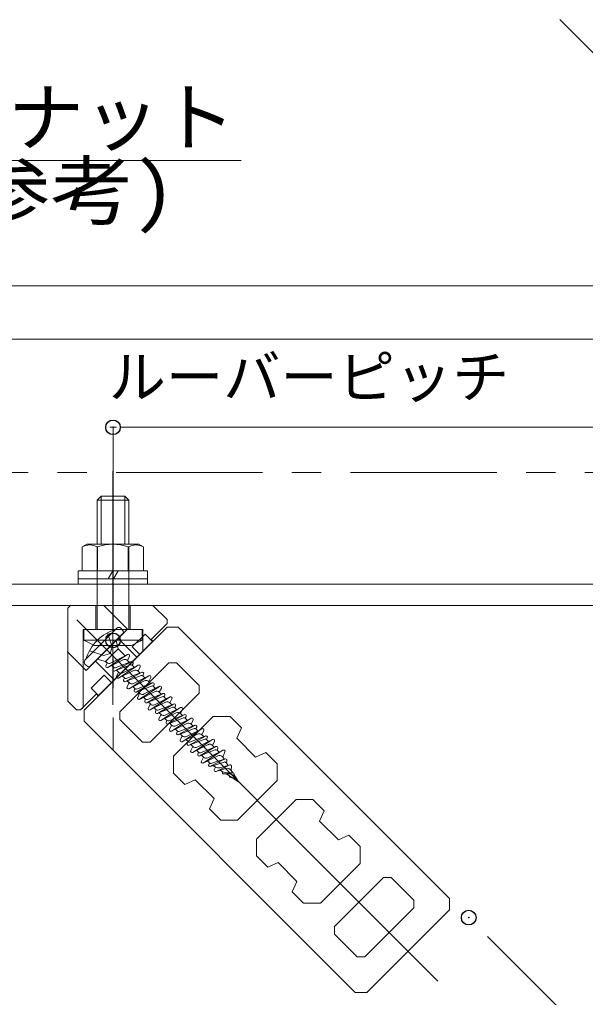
# Model space of a CAD drawing. Units: millimetres, scale not verified. Extents: x -1200 to 1200, y -500 to 500.
# Drawn here: x 425.27 to 446.52, y -412.58 to -375.87 of the extents above; entities that cross this region are included whole.
import ezdxf
from ezdxf.enums import TextEntityAlignment as Align

# ---------------------------------------------------------------- set-up
doc = ezdxf.new("R2010")
doc.units = ezdxf.units.MM
doc.header["$LTSCALE"] = 1.1
doc.header["$PDMODE"] = 32
doc.header["$PDSIZE"] = 0.55
doc.linetypes.add('CHAIN1', pattern=[8, 5, -1, 1, -1])
for name, color, linetype, lineweight in [('0-0_一般', 7, 'Continuous', 9), ('0-1_0', 7, 'Continuous', 9), ('0-3_寸法', 7, 'Continuous', 9), ('0-4_ルーバー', 7, 'Continuous', 9), ('0-7_ストリンガー', 7, 'Continuous', 9), ('0-9_傾斜ピース', 7, 'Continuous', 9), ('0-B_文字', 7, 'Continuous', 9)]:
    doc.layers.add(name, color=color, linetype=linetype, lineweight=lineweight)
doc.layers.add('0-A_Defpoints', color=7, linetype='Continuous')
doc.styles.add('Osaka', font='')
doc.styles.add('ＭＳ ゴシック', font='')
doc.styles.get('Osaka').set_extended_font_data('Osaka')
doc.styles.get('ＭＳ ゴシック').set_extended_font_data('MS Gothic')

# ---------------------------------------------------------------- blocks, each defined once
blk = doc.blocks.new('グループ-12-1')
at = {"layer": '0-4_ルーバー'}
for points in [[(126942.39, 167205.18), (126942.39, 167194.64), (127196.95, 166940.08), (127207.63, 166940.08), (127285.34, 167017.79), (127285.34, 167028.47), (127030.78, 167283.03), (127020.24, 167283.03)], [(127050.23, 167221.15), (127004.27, 167175.19), (126997.2, 167175.19), (126975.98, 167196.4), (126975.98, 167203.48), (127021.94, 167249.44), (127029.01, 167249.44), (127050.23, 167228.22)], [(127063.49, 167199.05), (127079.4, 167199.05), (127090.01, 167188.44), (127085.59, 167178.72), (127103.27, 167161.04), (127112.99, 167165.46), (127123.6, 167154.85), (127123.6, 167138.94), (127086.48, 167101.82), (127070.57, 167101.82), (127059.96, 167112.43), (127064.38, 167122.15), (127046.7, 167139.83), (127036.98, 167135.41), (127026.37, 167146.02), (127026.37, 167161.93)], [(127190.79, 167087.67), (127201.39, 167077.06), (127201.4, 167061.15), (127164.27, 167024.02), (127148.36, 167024.02), (127137.75, 167034.63), (127142.17, 167044.36), (127124.49, 167062.04), (127114.77, 167057.62), (127104.16, 167068.22), (127104.16, 167084.14), (127141.28, 167121.26), (127157.19, 167121.26), (127167.8, 167110.65), (127163.38, 167100.93), (127181.06, 167083.25)], [(127230.57, 167047.89), (127251.78, 167026.67), (127251.78, 167019.6), (127205.82, 166973.64), (127198.75, 166973.64), (127177.53, 166994.85), (127177.53, 167001.92), (127223.49, 167047.89)]]:
    blk.add_lwpolyline(points, close=True, dxfattribs=at)
blk = doc.blocks.new('グループ-103-1')
at = {"layer": '0-7_ストリンガー'}
for p, q in [((127917.39, 167553.33), (122792.39, 167553.33)), ((127917.39, 167323.33), (122792.39, 167323.33)), ((127917.39, 167303.33), (122792.39, 167303.33))]:
    blk.add_line(p, q, dxfattribs=at)
blk = doc.blocks.new('グループ-285-1')
at = {"layer": '0-9_傾斜ピース'}
for p, q in [((126980.69, 167360.83), (126980.69, 167405.83)), ((126954.44, 167360.83), (126954.44, 167402.08)), ((126984.44, 167402.08), (126954.44, 167402.08)), ((126984.44, 167360.83), (126984.44, 167402.08)), ((126954.44, 167358.52), (126954.44, 167280.66)), ((126984.44, 167358.71), (126984.44, 167280.83))]:
    blk.add_line(p, q, dxfattribs=at)
for points in [[(126958.19, 167360.83), (126958.19, 167405.83), (126954.44, 167402.08)], [(126958.19, 167405.83), (126980.69, 167405.83), (126984.44, 167402.08)]]:
    blk.add_lwpolyline(points, dxfattribs=at)
for points in [[(126996.94, 167270.83), (126941.94, 167270.83), (126941.94, 167280.83), (126996.94, 167280.83)], [(126996.94, 167270.83), (126941.94, 167270.83), (126951.94, 167265.83), (126986.94, 167265.83)]]:
    blk.add_lwpolyline(points, close=True, dxfattribs=at)
blk = doc.blocks.new('グループ-286-1')
at = {"layer": '0-9_傾斜ピース'}
for p, q in [((126940.39, 167358.31), (126944.76, 167360.83)), ((126940.39, 167335.83), (126940.39, 167358.31)), ((126944.76, 167360.83), (126993.76, 167360.83)), ((126954.82, 167335.83), (126954.82, 167358.31)), ((126983.69, 167335.83), (126983.69, 167358.31)), ((127001.76, 167335.83), (126936.76, 167335.83)), ((126936.76, 167323.33), (126936.76, 167335.83)), ((126969.26, 167335.83), (126964.93, 167328.33)), ((126974.26, 167335.83), (126969.93, 167328.33)), ((127001.76, 167323.33), (127001.76, 167335.83)), ((127001.76, 167328.33), (126936.76, 167328.33)), ((127001.76, 167323.33), (126936.76, 167323.33))]:
    blk.add_line(p, q, dxfattribs=at)
blk.add_lwpolyline([(126998.12, 167335.83), (126998.12, 167358.31), (126993.76, 167360.83)], dxfattribs=at)
for centre, radius, start, end in [((126947.61, 167345.81), 14.43, 60.00001, 119.99999), ((126969.26, 167318.26), 42.57, 70.18087, 109.81913), ((126990.91, 167345.81), 14.43, 60.00001, 119.99999)]:
    blk.add_arc(centre, radius, start, end, dxfattribs=at)
blk = doc.blocks.new('グループ-287-1')
at = {"layer": '0-9_傾斜ピース'}
blk.add_line((126969.44, 167429.37), (126969.44, 167210), dxfattribs=at)
for name in ['グループ-285-1', 'グループ-286-1']:
    blk.add_blockref(name, (0, 0), dxfattribs=at)
blk = doc.blocks.new('グループ-288-1')
at = {"layer": '0-9_傾斜ピース'}
for p, q in [((126926.94, 167300.83), (126929.44, 167303.33)), ((127006.94, 167303.33), (126929.44, 167303.33)), ((126983.05, 167281.26), (126960.98, 167303.33)), ((126926.94, 167300.83), (126926.94, 167213.62)), ((126982.75, 167280.96), (126944.16, 167242.37)), ((126999.55, 167276.54), (127006.62, 167269.47)), ((126991.89, 167254.74), (126974.21, 167272.42)), ((127006.91, 167269.77), (127005.15, 167271.54)), ((126944.16, 167242.37), (126926.48, 167260.05)), ((126944.16, 167242.37), (126926.94, 167259.59)), ((126970.68, 167233.53), (126953, 167251.21)), ((126948.88, 167225.87), (126961, 167237.99)), ((126968.07, 167230.92), (126961, 167237.99)), ((126948.88, 167225.87), (126955.95, 167218.8)), ((126926.94, 167213.62), (126935.32, 167205.25))]:
    blk.add_line(p, q, dxfattribs=at)
for points in [[(127005.15, 167271.54), (127020.17, 167286.56), (127020.17, 167290.1), (127006.94, 167303.33)], [(126999.55, 167276.54), (126987.43, 167264.42), (126994.5, 167257.35)], [(126953.88, 167220.27), (126955.65, 167218.5), (127006.91, 167269.77)], [(126953.88, 167220.27), (126938.86, 167205.25), (126935.32, 167205.25)]]:
    blk.add_lwpolyline(points, dxfattribs=at)
blk = doc.blocks.new('グループ-289-1')
at = {"layer": '0-9_傾斜ピース'}
for p, q in [((126926.94, 167300.83), (126929.44, 167303.33)), ((126953.19, 167303.33), (126929.44, 167303.33)), ((126953.19, 167303.33), (126953.19, 167280.83)), ((126985.69, 167280.83), (126985.69, 167303.33)), ((127006.94, 167303.33), (126985.69, 167303.33)), ((126926.94, 167300.83), (126926.94, 167213.62)), ((126941.32, 167280.83), (126941.32, 167207.71)), ((126953.19, 167280.83), (126941.32, 167280.83)), ((126997.57, 167280.83), (126985.69, 167280.83)), ((126997.57, 167260.42), (126997.57, 167280.83)), ((126997.57, 167260.42), (127006.91, 167269.77)), ((127006.91, 167269.77), (127005.15, 167271.54)), ((126926.94, 167213.62), (126935.32, 167205.25)), ((126938.86, 167205.25), (126935.32, 167205.25)), ((126938.86, 167205.25), (126941.32, 167207.71))]:
    blk.add_line(p, q, dxfattribs=at)
blk.add_lwpolyline([(127005.15, 167271.54), (127020.17, 167286.56), (127020.17, 167290.1), (127006.94, 167303.33)], dxfattribs=at)
blk = doc.blocks.new('グループ-290-1')
at = {"layer": '0-9_傾斜ピース'}
for name in ['グループ-288-1', 'グループ-289-1']:
    blk.add_blockref(name, (0, 0), dxfattribs=at)
blk = doc.blocks.new('グループ-291-1')
at = {"layer": '0-9_傾斜ピース'}
for p, q in [((126973.18, 167282), (126943.13, 167251.94)), ((126978.48, 167276.69), (126948.43, 167246.64)), ((126964.33, 167277.77), (126968.79, 167264.43)), ((126976.72, 167282), (126978.48, 167280.23)), ((126972.3, 167270.51), (126974.42, 167262.58)), ((126947.36, 167260.8), (126960.69, 167256.33)), ((126960.69, 167256.33), (126966.89, 167258.23)), ((126983.15, 167257.31), (126964.58, 167245.21)), ((126966.54, 167249.01), (126983.27, 167257.38)), ((126968.79, 167264.43), (126966.89, 167258.23)), ((126944.9, 167246.64), (126943.13, 167248.41)), ((126954.62, 167252.83), (126962.54, 167250.71)), ((126963.33, 167249.91), (126962.54, 167250.71)), ((126963.94, 167249.47), (126962.73, 167246.79)), ((126964.46, 167245.13), (126979.04, 167252.43)), ((126968.35, 167247.08), (126970.16, 167245.28)), ((126971.1, 167241.88), (126985.78, 167247.64)), ((126986.42, 167250.6), (126971.26, 167241.96)), ((126971.75, 167244.86), (126986.59, 167250.68)), ((126993.11, 167247.35), (126974.55, 167235.24)), ((126978.81, 167240.21), (126993.24, 167247.42)), ((126983.03, 167251.79), (126984.97, 167255.68)), ((126983.03, 167251.79), (126984.82, 167249.99)), ((126987.54, 167247.27), (126988.23, 167249.04)), ((126987.54, 167247.27), (126989.34, 167245.47)), ((126970.16, 167245.28), (126969.46, 167243.51)), ((126974.54, 167240.9), (126972.7, 167236.83)), ((126972.86, 167242.57), (126974.54, 167240.9)), ((126972.87, 167242.56), (126974.67, 167240.76)), ((126974.42, 167235.17), (126989.01, 167242.47)), ((126996.39, 167240.63), (126981.23, 167231.99)), ((126981.88, 167234.95), (126996.56, 167240.71)), ((126992.45, 167242.36), (126994.79, 167240.02)), ((126992.99, 167241.82), (126994.94, 167245.72)), ((126997.51, 167237.3), (126998.2, 167239.07)), ((126978.32, 167237.12), (126980.12, 167235.32)), ((126980.12, 167235.32), (126979.43, 167233.55)), ((126981.07, 167231.91), (126995.75, 167237.67)), ((126984.51, 167230.93), (126982.67, 167226.86)), ((126982.83, 167232.6), (126984.51, 167230.93)), ((126982.83, 167232.6), (126984.64, 167230.8)), ((126984.39, 167225.2), (126998.98, 167232.5)), ((127003.08, 167237.38), (126984.52, 167225.27)), ((126988.78, 167230.24), (127003.21, 167237.45)), ((127006.33, 167230.69), (126991.17, 167222.05)), ((126991.5, 167224.89), (127006.5, 167230.77)), ((126997.51, 167237.3), (126999.31, 167235.5)), ((127002.39, 167232.42), (127004.73, 167230.08)), ((127002.96, 167231.85), (127004.91, 167235.75)), ((127007.45, 167227.36), (127008.14, 167229.13)), ((126988.29, 167227.15), (126990.09, 167225.35)), ((126990.09, 167225.35), (126989.4, 167223.58)), ((126991.01, 167221.97), (127005.69, 167227.73)), ((126994.45, 167220.99), (126992.61, 167216.92)), ((126992.77, 167222.66), (126994.45, 167220.99)), ((126992.81, 167222.63), (126994.61, 167220.83)), ((126994.33, 167215.26), (127008.92, 167222.56)), ((127013.02, 167227.44), (126994.46, 167215.33)), ((126998.72, 167220.3), (127013.15, 167227.51)), ((127016.3, 167220.72), (127001.14, 167212.08)), ((127001.79, 167215.04), (127016.47, 167220.8)), ((127007.45, 167227.36), (127009.25, 167225.56)), ((127012.9, 167221.91), (127014.85, 167225.81)), ((127012.9, 167221.91), (127014.7, 167220.11)), ((126998.23, 167217.21), (127000.03, 167215.41)), ((127000.03, 167215.41), (126999.33, 167213.64)), ((127000.98, 167212), (127015.66, 167217.76)), ((127004.55, 167210.89), (127002.6, 167206.99)), ((127002.74, 167212.69), (127004.55, 167210.89)), ((127004.3, 167205.29), (127018.89, 167212.59)), ((127022.99, 167217.47), (127004.43, 167205.36)), ((127008.53, 167210.24), (127023.12, 167217.54)), ((127026.27, 167210.75), (127011.11, 167202.11)), ((127011.76, 167205.07), (127026.44, 167210.83)), ((127017.42, 167217.39), (127018.11, 167219.16)), ((127017.42, 167217.39), (127019.22, 167215.59)), ((127022.87, 167211.94), (127024.82, 167215.84)), ((127022.87, 167211.94), (127024.67, 167210.14)), ((127008.2, 167207.24), (127010, 167205.44)), ((127010, 167205.44), (127009.31, 167203.67)), ((127010.95, 167202.03), (127025.63, 167207.79)), ((127012.71, 167202.72), (127014.52, 167200.92)), ((127014.27, 167195.32), (127028.86, 167202.62)), ((127032.96, 167207.5), (127014.4, 167195.39)), ((127018.5, 167200.27), (127033.09, 167207.57)), ((127027.39, 167207.42), (127028.08, 167209.19)), ((127027.39, 167207.42), (127029.19, 167205.62)), ((127032.84, 167201.97), (127034.79, 167205.87)), ((127032.84, 167201.97), (127034.64, 167200.17)), ((127014.52, 167200.92), (127012.57, 167197.02)), ((127018.17, 167197.27), (127019.97, 167195.47)), ((127019.97, 167195.47), (127019.28, 167193.7)), ((127020.92, 167192.06), (127035.6, 167197.82)), ((127036.24, 167200.78), (127021.08, 167192.14)), ((127021.73, 167195.1), (127036.41, 167200.86)), ((127022.69, 167192.75), (127024.49, 167190.95)), ((127024.24, 167185.35), (127038.83, 167192.65)), ((127042.93, 167197.53), (127024.37, 167185.42)), ((127028.47, 167190.3), (127043.06, 167197.6)), ((127037.36, 167197.45), (127038.05, 167199.22)), ((127037.36, 167197.45), (127039.16, 167195.65)), ((127042.81, 167192), (127044.76, 167195.9)), ((127042.81, 167192), (127044.61, 167190.2)), ((127024.49, 167190.95), (127022.54, 167187.05)), ((127028.14, 167187.3), (127029.94, 167185.5)), ((127029.94, 167185.5), (127029.25, 167183.73)), ((127030.89, 167182.09), (127045.57, 167187.85)), ((127046.21, 167190.81), (127031.05, 167182.17)), ((127031.7, 167185.13), (127046.38, 167190.89)), ((127052.9, 167187.56), (127034.34, 167175.45)), ((127038.44, 167180.33), (127053.03, 167187.63)), ((127047.33, 167187.48), (127048.02, 167189.25)), ((127047.33, 167187.48), (127049.13, 167185.68)), ((127052.78, 167182.03), (127054.73, 167185.93)), ((127034.46, 167180.98), (127032.51, 167177.08)), ((127032.66, 167182.78), (127034.46, 167180.98)), ((127034.21, 167175.38), (127048.8, 167182.68)), ((127038.11, 167177.33), (127039.91, 167175.53)), ((127039.91, 167175.53), (127039.22, 167173.76)), ((127040.86, 167172.12), (127055.54, 167177.88)), ((127056.18, 167180.84), (127041.02, 167172.2)), ((127041.67, 167175.16), (127056.35, 167180.92)), ((127062.87, 167177.59), (127044.31, 167165.48)), ((127048.41, 167170.36), (127063, 167177.66)), ((127052.78, 167182.03), (127054.58, 167180.23)), ((127057.3, 167177.51), (127057.99, 167179.28)), ((127057.3, 167177.51), (127059.1, 167175.71)), ((127062.75, 167172.06), (127064.7, 167175.96)), ((127044.43, 167171.01), (127042.48, 167167.11)), ((127042.63, 167172.81), (127044.43, 167171.01)), ((127044.18, 167165.41), (127058.77, 167172.71)), ((127048.08, 167167.36), (127049.88, 167165.56)), ((127049.88, 167165.56), (127049.19, 167163.79)), ((127065.5, 167167.91), (127050.83, 167162.15)), ((127066.15, 167170.87), (127050.99, 167162.23)), ((127051.64, 167165.19), (127066.32, 167170.95)), ((127072.72, 167167.5), (127054.27, 167155.51)), ((127058.4, 167160.38), (127072.85, 167167.57)), ((127062.75, 167172.06), (127064.55, 167170.26)), ((127067.28, 167167.53), (127067.96, 167169.31)), ((127067.28, 167167.53), (127069.1, 167165.71)), ((127072.45, 167161.08), (127074.57, 167165.92)), ((127054.4, 167161.04), (127052.45, 167157.14)), ((127052.6, 167162.84), (127054.4, 167161.04)), ((127054.15, 167155.44), (127067.99, 167162.32)), ((127059.91, 167155.53), (127058.05, 167157.38)), ((127059.91, 167155.53), (127059.31, 167153.97)), ((127060.87, 167152.3), (127073.77, 167156.38)), ((127074.69, 167159.33), (127061.07, 167152.38)), ((127061.46, 167155.15), (127074.69, 167159.33)), ((127072.45, 167161.08), (127073.75, 167159.04)), ((127075.95, 167155.59), (127076.33, 167157.92)), ((127075.95, 167155.59), (127077.45, 167153.22)), ((127063.38, 167153.1), (127065.57, 167151.7)), ((127065.57, 167151.7), (127064.46, 167149.18)), ((127065.99, 167147.46), (127075.43, 167150.32)), ((127079.17, 167153.68), (127066.16, 167147.53)), ((127069.65, 167151.09), (127079.35, 167153.74)), ((127070.22, 167148.74), (127072.4, 167147.35)), ((127072.4, 167147.35), (127072.3, 167146.58)), ((127073.46, 167145.38), (127082.38, 167146.2)), ((127082.47, 167146.2), (127074.89, 167146.56)), ((127080.5, 167148.44), (127080.7, 167152.66)), ((127080.5, 167148.44), (127081.91, 167146.22)), ((127079.81, 167145.03), (127073.31, 167145.38)), ((127078.9, 167143.21), (127078.92, 167142.66)), ((127079.34, 167142.08), (127086.26, 167139.4)), ((127082.75, 167140.76), (127087.2, 167137.92)), ((127083.04, 167145.78), (127084.36, 167142.38)), ((127084.36, 167142.38), (127087.2, 167137.92))]:
    blk.add_line(p, q, dxfattribs=at)
for points in [[(126980.84, 167256.16), (126974.42, 167262.58), (126962.54, 167250.71)], [(127075.7, 167145.25), (127079.63, 167142.74), (127086.26, 167139.4)]]:
    blk.add_lwpolyline(points, dxfattribs=at)
for centre, radius, start, end in [((126984.67, 167240.45), 42.5, 106.92751, 163.07249), ((126974.95, 167280.23), 2.5, 45, 135), ((126976.72, 167278.46), 2.5, 315, 45), ((126983.84, 167256.25), 1.27, 333.42387, 123.10492), ((126944.9, 167250.18), 2.5, 135, 225), ((126965.84, 167252.65), 3.71, 225, 280.88477), ((126980.59, 167249.35), 3.45, 45, 116.57613), ((126986.38, 167246.11), 1.64, 45, 111.4349), ((126987.05, 167249.5), 1.27, 338.5651, 119.70453), ((126993.8, 167246.29), 1.27, 333.42387, 123.10492), ((126946.66, 167248.41), 2.5, 225, 315), ((126963.89, 167246.27), 1.27, 155.69355, 303.10492), ((126970.64, 167243.06), 1.27, 150.29547, 299.70453), ((126971.32, 167246.44), 1.64, 225, 291.4349), ((126977.16, 167243.52), 3.71, 225, 296.57613), ((126990.55, 167239.38), 3.45, 45, 116.57613), ((126997.02, 167239.53), 1.27, 338.5651, 119.70453), ((126973.85, 167236.31), 1.27, 155.69355, 303.10492), ((126980.61, 167233.09), 1.27, 158.5651, 299.70453), ((126981.28, 167236.48), 1.64, 225, 291.4349), ((126987.13, 167233.55), 3.71, 225, 296.57613), ((126996.35, 167236.14), 1.64, 45, 111.4349), ((127000.52, 167229.41), 3.45, 45, 116.57613), ((127003.77, 167236.32), 1.27, 333.42387, 123.10492), ((127006.96, 167229.59), 1.27, 338.5651, 119.70453), ((126983.82, 167226.34), 1.27, 155.69355, 303.10492), ((126990.58, 167223.12), 1.27, 158.5651, 299.70453), ((126991.25, 167226.51), 1.64, 225, 291.4349), ((126997.07, 167223.61), 3.71, 225, 296.57613), ((127006.29, 167226.2), 1.64, 45, 111.4349), ((127010.46, 167219.47), 3.45, 45, 116.57613), ((127013.71, 167226.38), 1.27, 333.42387, 123.10492), ((127016.93, 167219.62), 1.27, 338.5651, 119.70453), ((126993.76, 167216.4), 1.27, 155.69355, 303.10492), ((127000.52, 167213.18), 1.27, 158.5651, 299.70453), ((127001.19, 167216.57), 1.64, 225, 291.4349), ((127006.99, 167213.33), 3.45, 225, 296.57613), ((127016.26, 167216.23), 1.64, 45, 111.4349), ((127020.43, 167209.5), 3.45, 45, 116.57613), ((127023.68, 167216.41), 1.27, 333.42387, 123.10492), ((127026.9, 167209.65), 1.27, 338.5651, 119.70453), ((127003.73, 167206.43), 1.27, 153.42387, 303.10492), ((127010.49, 167203.21), 1.27, 158.5651, 299.70453), ((127011.16, 167206.6), 1.64, 225, 291.4349), ((127026.23, 167206.26), 1.64, 45, 111.4349), ((127030.4, 167199.53), 3.45, 45, 116.57613), ((127033.65, 167206.44), 1.27, 333.42387, 123.10492), ((127013.7, 167196.46), 1.27, 153.42387, 303.10492), ((127016.96, 167203.36), 3.45, 225, 296.57613), ((127020.46, 167193.24), 1.27, 158.5651, 299.70453), ((127021.13, 167196.63), 1.64, 225, 291.4349), ((127036.2, 167196.29), 1.64, 45, 111.4349), ((127036.87, 167199.68), 1.27, 338.5651, 119.70453), ((127040.37, 167189.56), 3.45, 45, 116.57613), ((127043.62, 167196.46), 1.27, 333.42387, 123.10492), ((127023.67, 167186.49), 1.27, 153.42387, 303.10492), ((127026.93, 167193.39), 3.45, 225, 296.57613), ((127030.43, 167183.27), 1.27, 158.5651, 299.70453), ((127031.1, 167186.66), 1.64, 225, 291.4349), ((127046.17, 167186.32), 1.64, 45, 111.4349), ((127046.84, 167189.71), 1.27, 338.5651, 119.70453), ((127050.34, 167179.59), 3.45, 45, 116.57613), ((127053.59, 167186.49), 1.27, 333.42387, 123.10492), ((127033.64, 167176.51), 1.27, 153.42387, 303.10492), ((127036.9, 167183.42), 3.45, 225, 296.57613), ((127040.4, 167173.3), 1.27, 158.5651, 299.70453), ((127041.07, 167176.69), 1.64, 225, 291.4349), ((127056.14, 167176.35), 1.64, 45, 111.4349), ((127056.81, 167179.74), 1.27, 338.5651, 119.70453), ((127063.56, 167176.52), 1.27, 333.42387, 123.10492), ((127043.61, 167166.54), 1.27, 153.42387, 303.10492), ((127046.87, 167173.45), 3.45, 225, 296.57613), ((127051.04, 167166.72), 1.64, 225, 291.4349), ((127060.31, 167169.62), 3.45, 45, 116.57613), ((127066.1, 167166.36), 1.66, 45, 111.4349), ((127066.78, 167169.77), 1.27, 338.85193, 119.70453), ((127073.41, 167166.43), 1.27, 336.31695, 123.01243), ((127050.37, 167163.33), 1.27, 158.5651, 299.70453), ((127053.58, 167156.57), 1.27, 153.42387, 303.01242), ((127056.85, 167163.49), 3.47, 225, 296.43525), ((127061, 167156.61), 1.53, 225, 287.55477), ((127069.53, 167159.22), 3.46, 32.5, 116.43525), ((127074.34, 167154.57), 1.9, 32.5, 107.55476), ((127075.07, 167158.13), 1.27, 350.71067, 126.51264), ((127060.49, 167153.51), 1.27, 158.85193, 297.0337), ((127065.62, 167148.67), 1.27, 156.31695, 295.30813), ((127068.3, 167156), 5.09, 237.5, 285.29936), ((127073.37, 167146.45), 1.07, 172.63404, 275.234), ((127075.14, 167151.64), 5.09, 237.5, 267.27222), ((127076.73, 167146.03), 4.48, 32.5, 106.8568), ((127079.63, 167152.71), 1.07, 357.31672, 115.30813), ((127082.44, 167145.55), 0.653, 21.16718, 95.234), ((127079.58, 167142.69), 0.653, 182.08604, 248.83282), ((127079.51, 167139.28), 5.76, 32.5, 86.95981)]:
    blk.add_arc(centre, radius, start, end, dxfattribs=at)
blk = doc.blocks.new('グループ-292-1')
at = {"layer": '0-9_傾斜ピース'}
blk.add_blockref('グループ-291-1', (0, 0), dxfattribs=at)
blk = doc.blocks.new('_DOT')
at = {"layer": '0-1_0'}
for p, q in [((-2.5, 0), (-5, 0)), ((-1.25, 0), (1.25, 0))]:
    blk.add_line(p, q, dxfattribs=at)

msp = doc.modelspace()

# ---------------------------------------------------------------- linework, layer by layer
at = {"layer": '0-0_一般'}
for p, q in [((455.56, -385.867), (445.56, -375.867)), ((261.696, -385.867), (466.696, -385.867)), ((427.417, -398.4), (440.982, -411.965))]:
    msp.add_line(p, q, dxfattribs=at)
at = {"layer": '0-0_一般', "linetype": 'CHAIN1'}
for p, q in [((261.696, -392.867), (466.696, -392.867)), ((428.778, -393.274), (428.778, -403.296))]:
    msp.add_line(p, q, dxfattribs=at)
at = {"layer": '0-3_寸法'}
for p, q in [((428.778, -398.177), (428.778, -391.177)), ((448.277, -391.177), (429.278, -391.177)), ((442.844, -410.292), (445.708, -413.156))]:
    msp.add_line(p, q, dxfattribs=at)
at = {"layer": '0-A_Defpoints'}
for p in [(428.778, -391.177), (428.778, -399.177), (442.137, -409.585)]:
    msp.add_point(p, dxfattribs=at)
at = {"layer": '0-B_文字'}
msp.add_line((412.083, -381.155), (433.594, -381.155), dxfattribs=at)

# ---------------------------------------------------------------- block references
at = {"layer": '0-3_寸法', "xscale": 0.1001489, "yscale": 0.1001489, "rotation": 180}
msp.add_blockref('_DOT', (428.778, -391.177), dxfattribs=at)
at = {"layer": '0-4_ルーバー', "xscale": 0.04, "yscale": 0.04}
msp.add_blockref('グループ-12-1', (-4650, -7090), dxfattribs=at)
at = {"layer": '0-7_ストリンガー', "xscale": 0.04, "yscale": 0.04}
msp.add_blockref('グループ-103-1', (-4650, -7090), dxfattribs=at)
at = {"layer": '0-9_傾斜ピース', "xscale": 0.04, "yscale": 0.04}
for name in ['グループ-287-1', 'グループ-290-1', 'グループ-292-1']:
    msp.add_blockref(name, (-4650, -7090), dxfattribs=at)

# ---------------------------------------------------------------- texts
at = {"layer": '0-3_寸法', "style": 'Osaka'}
msp.add_text('ルーバーピッチ', height=1.576, dxfattribs=at).set_placement((428.617, -390.541), align=Align.BOTTOM_LEFT)
at = {"layer": '0-B_文字', "style": 'ＭＳ ゴシック'}
msp.add_text('M10ボルトナット', height=2.09, dxfattribs=at).set_placement((412.014, -381.21), align=Align.BOTTOM_LEFT)
at = {"layer": '0-B_文字', "style": 'ＭＳ ゴシック', "width": 1.1}
msp.add_text('(別途)(参考)', height=2.089, dxfattribs=at).set_placement((412.329, -383.969), align=Align.BOTTOM_LEFT)

doc.saveas('drawing.dxf')
